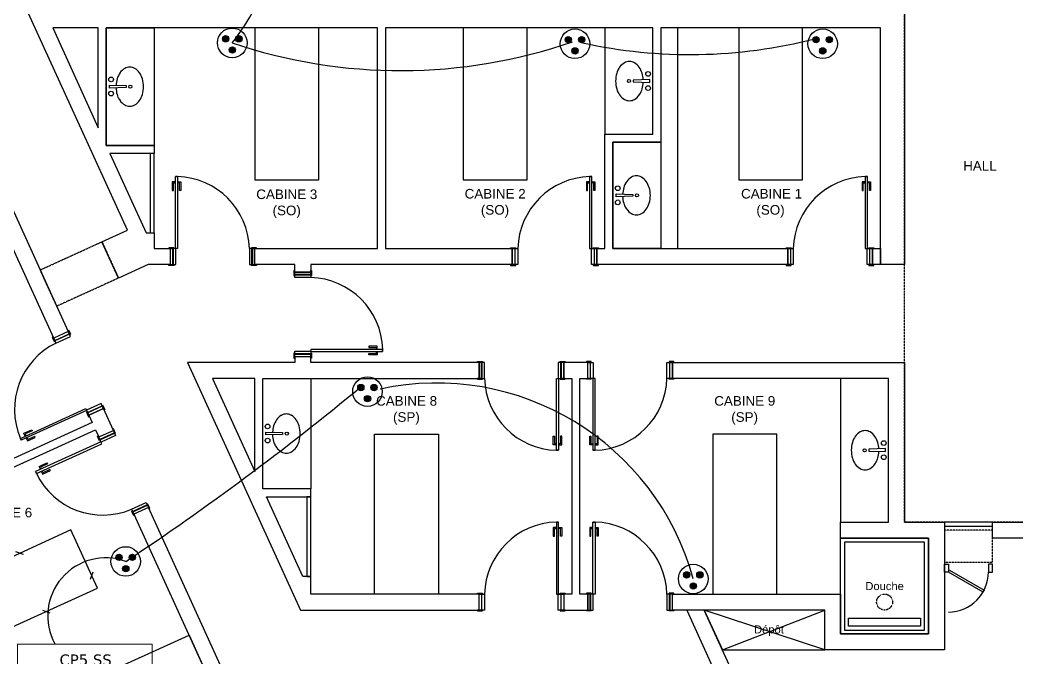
# Model space of a CAD drawing. Header units: millimetres. Extents: x 71819 to 78266, y 23672 to 38445.
# Drawn here: x 73781 to 75030, y 27032 to 27831 of the extents above; entities that cross this region are included whole.
import ezdxf
from ezdxf.enums import TextEntityAlignment as Align

# ---------------------------------------------------------------- set-up
doc = ezdxf.new("R2010")
doc.units = ezdxf.units.MM
for name, pattern in [('ACAD_ISO03W100', [30, 12, -18]), ('CACHE', [0.375, 0.25, -0.125]), ('DASHED2', [0.375, 0.25, -0.125])]:
    doc.linetypes.add(name, pattern=pattern)
doc.layers.add('Plan Archi', color=8, linetype='Continuous')
doc.layers.add('prise', color=1, linetype='Continuous')
doc.layers.add('STRUCTURE POUTRES', color=5, linetype='ACAD_ISO03W100', lineweight=20)
doc.styles.get("Standard").update_dxf_attribs({"font": 'arial.ttf'})
doc.styles.add('Verdana', font='verdana.ttf')

# ---------------------------------------------------------------- blocks, each defined once
blk = doc.blocks.new('_OBLIQUE')
at = {"color": 0, "linetype": 'ByBlock'}
blk.add_line((-0.5, -0.5), (0.5, 0.5), dxfattribs=at)
blk = doc.blocks.new('Prise de courant normale')
at = {"layer": 'prise', "linetype": 'Continuous'}
for points in [[(-122, 51, 1), (-44, 51, 1)], [(44, 51, 1), (122, 51, 1)], [(-38, -89, 1), (41, -89, 1)]]:
    blk.add_hatch(color=5, dxfattribs=at).paths.add_polyline_path(points, flags=0)
at = {"layer": 'prise', "color": 1, "linetype": 'Continuous'}
blk.add_circle((0, 0), 185, dxfattribs=at)
at = {"layer": 'prise', "color": 5, "linetype": 'Continuous'}
for centre in [(-83, 51), (83, 51), (1, -89)]:
    blk.add_circle(centre, 39.4, dxfattribs=at)
blk = doc.blocks.new('ETIQ ECL')
at = {"color": 6, "linetype": 'ByBlock'}
blk.add_lwpolyline([(-28.09, 19.8), (28.09, 19.8), (28.09, -19.8), (-28.09, -19.8)], close=True, dxfattribs=at)
at = {"layer": 'STRUCTURE POUTRES', "color": 6, "linetype": 'ByBlock'}
for points in [[(-28.09, 19.8), (28.09, 19.8), (28.09, 6.6), (-28.09, 6.6)], [(-28.09, 6.6), (28.09, 6.6), (28.09, -6.6), (-28.09, -6.6)], [(-28.09, -6.6), (28.09, -6.6), (28.09, -19.8), (-28.09, -19.8)]]:
    blk.add_lwpolyline(points, close=True, dxfattribs=at)
at = {"layer": 'STRUCTURE POUTRES', "color": 6, "linetype": 'ByBlock', "style": 'Verdana'}
for tag, p in [('CIRCUIT', (0.33, 10.99)), ('CABLE', (-0.49, -2.08)), ('SECTION', (0.37, -14.32))]:
    blk.add_attdef(tag, text='', height=4.5, dxfattribs=at).set_placement(p, align=Align.CENTER)

msp = doc.modelspace()

# ---------------------------------------------------------------- linework, layer by layer
at = {"color": 6}
for centre, radius, start, end in [((73732.9, 28041.5), 394.9, 322.6869, 337.8581), ((74620.5, 28410.6), 623.1, 257.4752, 284.4964), ((74257.9, 28426.3), 658.9, 251.3294, 289.0666), ((74302.7, 27042.8), 333.5, 15.3514, 102.2169), ((73888.6, 27084.8), 72.7, 69.8945, 208.6105)]:
    msp.add_arc(centre, radius, start, end, dxfattribs=at)
at = {"color": 6, "linetype": 'ByBlock'}
msp.add_arc((71979.2, 30065.1), 3496.1, 303.595, 309.6053, dxfattribs=at)
at = {"layer": 'Plan Archi', "linetype": 'DASHED2'}
for p, q in [((74888.8, 27202.2), (74888.8, 28054.1)), ((73806.5, 27517.9), (73883.9, 27553.2)), ((73883.9, 27553.2), (73904.6, 27507.7)), ((73827.2, 27472.5), (73806.5, 27517.9)), ((73904.6, 27507.7), (73827.2, 27472.5)), ((75078.3, 27202.2), (74888.8, 27202.2)), ((74998.8, 27192.2), (74938.8, 27192.2)), ((74938.8, 27192.2), (74938.8, 27152.2)), ((74998.8, 27152.2), (74998.8, 27192.2)), ((74938.8, 27152.2), (74998.8, 27152.2))]:
    msp.add_line(p, q, dxfattribs=at)
at = {"layer": 'Plan Archi'}
for p, q in [((74888.7, 27951.6), (74888.7, 27524.7)), ((73915.7, 27567.7), (73780.6, 27864.1)), ((73879.3, 27820.8), (73822.3, 27820.8)), ((73822.3, 27820.8), (73879.3, 27695.8)), ((73879.3, 27695.8), (73879.3, 27820.8)), ((74228.7, 27820.8), (73889.3, 27820.8)), ((73889.3, 27820.8), (73889.3, 27673.8)), ((73889.3, 27673.8), (73889.3, 27820.8)), ((73889.3, 27820.8), (73949.3, 27820.8)), ((73949.3, 27820.8), (73949.3, 27673.8)), ((74155.4, 27820.8), (74075.4, 27820.8)), ((74075.4, 27820.8), (74075.4, 27630.8)), ((74155.4, 27630.8), (74155.4, 27820.8)), ((74228.7, 27544.7), (74228.7, 27820.8)), ((74573.7, 27820.8), (74238.7, 27820.8)), ((74238.7, 27820.8), (74238.7, 27544.7)), ((74416.2, 27820.8), (74336.2, 27820.8)), ((74336.2, 27820.8), (74336.2, 27630.8)), ((74416.2, 27630.8), (74416.2, 27820.8)), ((74573.7, 27820.8), (74513.7, 27820.8)), ((74513.7, 27820.8), (74513.7, 27687.7)), ((74573.7, 27687.7), (74573.7, 27820.8)), ((74573.7, 27687.7), (74573.7, 27820.8)), ((74858.7, 27820.8), (74583.7, 27820.8)), ((74583.7, 27820.8), (74583.7, 27677.7)), ((74761.2, 27820.8), (74681.2, 27820.8)), ((74681.2, 27820.8), (74681.2, 27630.8)), ((74761.2, 27630.8), (74761.2, 27820.8)), ((74858.7, 27524.7), (74858.7, 27820.8)), ((74570, 27756.3), (74549, 27755.6)), ((74549, 27755.6), (74549, 27753.2)), ((74570, 27752.6), (74570, 27756.3)), ((73893.1, 27745.6), (73893.1, 27749.3)), ((73893.1, 27749.3), (73914, 27748.7)), ((73914, 27746.3), (73893.1, 27745.6)), ((73914, 27748.7), (73914, 27746.3)), ((74549, 27753.2), (74570, 27752.6)), ((74513.7, 27544.7), (74513.7, 27687.7)), ((74513.7, 27687.7), (74573.7, 27687.7)), ((74513.7, 27687.7), (74573.7, 27687.7)), ((73889.3, 27673.8), (73949.3, 27673.8)), ((73949.3, 27673.8), (73889.3, 27673.8)), ((73949.3, 27673.8), (73949.3, 27663.8)), ((74583.7, 27677.7), (74523.7, 27677.7)), ((74523.7, 27677.7), (74523.7, 27544.7)), ((74523.7, 27544.7), (74523.7, 27677.7)), ((74523.7, 27677.7), (74583.7, 27677.7)), ((74583.7, 27677.7), (74583.7, 27544.7)), ((73739.4, 27665.1), (73841.6, 27440.9)), ((73949.3, 27663.8), (73893.9, 27663.8)), ((73893.9, 27663.8), (73939.3, 27564.2)), ((73949.3, 27663.8), (73944.3, 27663.8)), ((73944.3, 27663.8), (73944.3, 27564.2)), ((73949.3, 27564.2), (73949.3, 27663.8)), ((73823.4, 27432.6), (73729.5, 27638.6)), ((73975.9, 27544.7), (73975.9, 27634.7)), ((73975.9, 27634.7), (73978.5, 27634.7)), ((73978.5, 27634.7), (73975.9, 27634.7)), ((73978.5, 27634.7), (73978.5, 27544.7)), ((74075.4, 27630.8), (74155.4, 27630.8)), ((74336.2, 27630.8), (74416.2, 27630.8)), ((74494.5, 27634.7), (74494.5, 27544.7)), ((74497.2, 27634.7), (74494.5, 27634.7)), ((74494.5, 27634.7), (74497.2, 27634.7)), ((74497.2, 27544.7), (74497.2, 27634.7)), ((74681.2, 27630.8), (74761.2, 27630.8)), ((74839.5, 27634.7), (74839.5, 27544.7)), ((74842.2, 27634.7), (74839.5, 27634.7)), ((74839.5, 27634.7), (74842.2, 27634.7)), ((74842.2, 27544.7), (74842.2, 27634.7)), ((73971.9, 27628), (73971.9, 27617.2)), ((73975.7, 27628), (73971.9, 27628)), ((73971.9, 27617.2), (73973.3, 27617.2)), ((73973.3, 27617.2), (73973.3, 27626.8)), ((73973.3, 27626.8), (73975.8, 27626.8)), ((73981.1, 27626.8), (73978.6, 27626.8)), ((73978.7, 27628), (73982.5, 27628)), ((73981.1, 27617.2), (73981.1, 27626.8)), ((73982.5, 27617.2), (73981.1, 27617.2)), ((73982.5, 27628), (73982.5, 27617.2)), ((74490.6, 27628), (74490.6, 27617.2)), ((74494.4, 27628), (74490.6, 27628)), ((74490.6, 27617.2), (74491.9, 27617.2)), ((74491.9, 27617.2), (74491.9, 27626.8)), ((74491.9, 27626.8), (74494.4, 27626.8)), ((74499.7, 27626.8), (74497.2, 27626.8)), ((74497.3, 27628), (74501.1, 27628)), ((74499.7, 27617.2), (74499.7, 27626.8)), ((74501.1, 27617.2), (74499.7, 27617.2)), ((74501.1, 27628), (74501.1, 27617.2)), ((74835.6, 27628), (74835.6, 27617.2)), ((74839.4, 27628), (74835.6, 27628)), ((74835.6, 27617.2), (74836.9, 27617.2)), ((74836.9, 27617.2), (74836.9, 27626.8)), ((74836.9, 27626.8), (74839.4, 27626.8)), ((74844.7, 27626.8), (74842.2, 27626.8)), ((74842.3, 27628), (74846.1, 27628)), ((74844.7, 27617.2), (74844.7, 27626.8)), ((74846.1, 27617.2), (74844.7, 27617.2)), ((74846.1, 27628), (74846.1, 27617.2)), ((74527.5, 27609.5), (74527.5, 27613.2)), ((74527.5, 27613.2), (74548.4, 27612.5)), ((74548.4, 27610.1), (74527.5, 27609.5)), ((74548.4, 27612.5), (74548.4, 27610.1)), ((73883.9, 27553.2), (73915.7, 27567.7)), ((73939.3, 27564.2), (73949.3, 27564.2)), ((73944.3, 27564.2), (73949.3, 27564.2)), ((73949.3, 27564.2), (73949.3, 27544.7)), ((73904.6, 27507.7), (73883.9, 27553.2)), ((73949.3, 27544.7), (73969.3, 27544.7)), ((73973.9, 27545.7), (73967.6, 27545.7)), ((73967.6, 27545.7), (73967.6, 27544.8)), ((73967.6, 27544.8), (73973.9, 27544.8)), ((73969.3, 27544.7), (73969.3, 27524.7)), ((73972.5, 27544.7), (73969.3, 27544.7)), ((73969.3, 27544.7), (73969.3, 27524.7)), ((73972.5, 27524.7), (73972.5, 27544.7)), ((73976.2, 27544.7), (73973, 27544.7)), ((73973, 27544.7), (73973, 27524.7)), ((73973.9, 27544.8), (73973.9, 27545.7)), ((73978.5, 27544.7), (73975.9, 27544.7)), ((73976.2, 27524.7), (73976.2, 27544.7)), ((74071.7, 27544.7), (74068.5, 27544.7)), ((74068.5, 27544.7), (74068.5, 27524.7)), ((74077.4, 27545.7), (74071.1, 27545.7)), ((74071.1, 27545.7), (74071.1, 27544.8)), ((74071.1, 27544.8), (74077.4, 27544.8)), ((74071.7, 27524.7), (74071.7, 27544.7)), ((74075.4, 27544.7), (74072.2, 27544.7)), ((74072.2, 27544.7), (74072.2, 27524.7)), ((74075.4, 27524.7), (74075.4, 27544.7)), ((74075.4, 27544.7), (74228.7, 27544.7)), ((74075.4, 27524.7), (74075.4, 27544.7)), ((74077.4, 27544.8), (74077.4, 27545.7)), ((74238.7, 27544.7), (74397.6, 27544.7)), ((74395.6, 27544.8), (74395.6, 27545.7)), ((74395.6, 27545.7), (74401.9, 27545.7)), ((74401.9, 27544.8), (74395.6, 27544.8)), ((74397.6, 27544.7), (74397.6, 27524.7)), ((74397.6, 27524.7), (74397.6, 27544.7)), ((74397.6, 27544.7), (74400.8, 27544.7)), ((74400.8, 27544.7), (74400.8, 27524.7)), ((74401.3, 27524.7), (74401.3, 27544.7)), ((74401.3, 27544.7), (74404.5, 27544.7)), ((74401.9, 27545.7), (74401.9, 27544.8)), ((74404.5, 27544.7), (74404.5, 27524.7)), ((74494.5, 27544.7), (74497.2, 27544.7)), ((74496.8, 27524.7), (74496.8, 27544.7)), ((74496.8, 27544.7), (74500, 27544.7)), ((74499.1, 27544.8), (74499.1, 27545.7)), ((74499.1, 27545.7), (74505.4, 27545.7)), ((74505.4, 27544.8), (74499.1, 27544.8)), ((74500, 27544.7), (74500, 27524.7)), ((74500.5, 27524.7), (74500.5, 27544.7)), ((74500.5, 27544.7), (74503.7, 27544.7)), ((74503.7, 27524.7), (74503.7, 27544.7)), ((74503.7, 27544.7), (74513.7, 27544.7)), ((74503.7, 27544.7), (74503.7, 27524.7)), ((74505.4, 27545.7), (74505.4, 27544.8)), ((74523.7, 27544.7), (74742.6, 27544.7)), ((74583.7, 27544.7), (74523.7, 27544.7)), ((74740.6, 27544.8), (74740.6, 27545.7)), ((74740.6, 27545.7), (74746.9, 27545.7)), ((74746.9, 27544.8), (74740.6, 27544.8)), ((74742.6, 27544.7), (74742.6, 27524.7)), ((74742.6, 27524.7), (74742.6, 27544.7)), ((74742.6, 27544.7), (74745.8, 27544.7)), ((74745.8, 27544.7), (74745.8, 27524.7)), ((74746.3, 27524.7), (74746.3, 27544.7)), ((74746.3, 27544.7), (74749.5, 27544.7)), ((74746.9, 27545.7), (74746.9, 27544.8)), ((74749.5, 27544.7), (74749.5, 27524.7)), ((74839.5, 27544.7), (74842.2, 27544.7)), ((74841.8, 27524.7), (74841.8, 27544.7)), ((74841.8, 27544.7), (74845, 27544.7)), ((74844.1, 27544.8), (74844.1, 27545.7)), ((74844.1, 27545.7), (74850.4, 27545.7)), ((74850.4, 27544.8), (74844.1, 27544.8)), ((74845, 27544.7), (74845, 27524.7)), ((74845.5, 27524.7), (74845.5, 27544.7)), ((74845.5, 27544.7), (74848.7, 27544.7)), ((74848.7, 27524.7), (74848.7, 27544.7)), ((74848.7, 27544.7), (74858.7, 27544.7)), ((74848.7, 27544.7), (74848.7, 27524.7)), ((74850.4, 27545.7), (74850.4, 27544.8)), ((74858.7, 27544.7), (74858.7, 27524.7)), ((73941.8, 27524.7), (73904.6, 27507.7)), ((73969.3, 27524.7), (73941.8, 27524.7)), ((73967.6, 27523.6), (73967.6, 27524.5)), ((73967.6, 27524.5), (73973.9, 27524.5)), ((73973.9, 27523.6), (73967.6, 27523.6)), ((73969.3, 27524.7), (73976.2, 27524.7)), ((73969.5, 27524.7), (73973.7, 27524.7)), ((73973, 27524.7), (73976.2, 27524.7)), ((73973.9, 27524.5), (73973.9, 27523.6)), ((74068.5, 27524.7), (74071.7, 27524.7)), ((74071.1, 27523.6), (74071.1, 27524.5)), ((74071.1, 27524.5), (74077.4, 27524.5)), ((74077.4, 27523.6), (74071.1, 27523.6)), ((74072.2, 27524.7), (74075.4, 27524.7)), ((74125.3, 27524.7), (74075.4, 27524.7)), ((74077.4, 27524.5), (74077.4, 27523.6)), ((74125.2, 27517.3), (74124.2, 27517.3)), ((74124.2, 27517.3), (74124.2, 27511)), ((74125.2, 27511), (74125.2, 27517.3)), ((74125.3, 27515.3), (74125.3, 27524.7)), ((74397.6, 27524.7), (74145.3, 27524.7)), ((74145.3, 27524.7), (74145.3, 27515.3)), ((74145.5, 27517.3), (74146.4, 27517.3)), ((74145.5, 27511), (74145.5, 27517.3)), ((74146.4, 27517.3), (74146.4, 27511)), ((74395.6, 27524.5), (74395.6, 27523.6)), ((74401.9, 27524.5), (74395.6, 27524.5)), ((74395.6, 27523.6), (74401.9, 27523.6)), ((74400.8, 27524.7), (74397.6, 27524.7)), ((74404.5, 27524.7), (74401.3, 27524.7)), ((74401.9, 27523.6), (74401.9, 27524.5)), ((74500, 27524.7), (74496.8, 27524.7)), ((74503.7, 27524.7), (74496.8, 27524.7)), ((74499.1, 27524.5), (74499.1, 27523.6)), ((74505.4, 27524.5), (74499.1, 27524.5)), ((74499.1, 27523.6), (74505.4, 27523.6)), ((74503.6, 27524.7), (74499.3, 27524.7)), ((74742.6, 27524.7), (74503.7, 27524.7)), ((74505.4, 27523.6), (74505.4, 27524.5)), ((74740.6, 27524.5), (74740.6, 27523.6)), ((74746.9, 27524.5), (74740.6, 27524.5)), ((74740.6, 27523.6), (74746.9, 27523.6)), ((74745.8, 27524.7), (74742.6, 27524.7)), ((74749.5, 27524.7), (74746.3, 27524.7)), ((74746.9, 27523.6), (74746.9, 27524.5)), ((74845, 27524.7), (74841.8, 27524.7)), ((74848.7, 27524.7), (74841.8, 27524.7)), ((74844.1, 27524.5), (74844.1, 27523.6)), ((74850.4, 27524.5), (74844.1, 27524.5)), ((74844.1, 27523.6), (74850.4, 27523.6)), ((74848.6, 27524.7), (74844.3, 27524.7)), ((74858.7, 27524.7), (74848.7, 27524.7)), ((74850.4, 27523.6), (74850.4, 27524.5)), ((74888.7, 27524.7), (74858.7, 27524.7)), ((74124.2, 27511), (74125.2, 27511)), ((74125.3, 27515.3), (74145.3, 27515.3)), ((74125.3, 27512.1), (74125.3, 27515.3)), ((74145.3, 27515.3), (74125.3, 27515.3)), ((74145.3, 27512.1), (74125.3, 27512.1)), ((74125.3, 27511.6), (74145.3, 27511.6)), ((74125.3, 27508.4), (74125.3, 27511.6)), ((74145.3, 27508.4), (74125.3, 27508.4)), ((74145.3, 27515.3), (74145.3, 27512.1)), ((74145.3, 27511.6), (74145.3, 27508.4)), ((74146.4, 27511), (74145.5, 27511)), ((73841, 27442.7), (73841.8, 27443.1)), ((73843.6, 27437), (73841, 27442.7)), ((73841.8, 27443.1), (73844.4, 27437.4)), ((73822.5, 27434.3), (73821.6, 27433.9)), ((73821.6, 27433.9), (73824.2, 27428.2)), ((73825.1, 27428.6), (73822.5, 27434.3)), ((73841.6, 27440.9), (73823.4, 27432.6)), ((73841.6, 27440.9), (73823.4, 27432.6)), ((73823.4, 27432.6), (73824.8, 27429.7)), ((73824.8, 27429.7), (73843, 27438)), ((73843.2, 27437.5), (73825, 27429.2)), ((73826.3, 27426.3), (73844.5, 27434.6)), ((73843, 27438), (73841.6, 27440.9)), ((73844.5, 27434.6), (73843.2, 27437.5)), ((73844.4, 27437.4), (73843.6, 27437)), ((73824.2, 27428.2), (73825.1, 27428.6)), ((73825, 27429.2), (73826.3, 27426.3)), ((74235.3, 27418.4), (74145.3, 27418.4)), ((74145.3, 27418.4), (74145.3, 27415.7)), ((74228.6, 27422.3), (74217.9, 27422.3)), ((74217.9, 27422.3), (74217.9, 27421)), ((74217.9, 27421), (74227.5, 27421)), ((74227.5, 27421), (74227.5, 27418.5)), ((74228.6, 27418.6), (74228.6, 27422.3)), ((74235.3, 27415.7), (74235.3, 27418.4)), ((74235.3, 27418.4), (74235.3, 27415.7)), ((74125.2, 27413.8), (74124.2, 27413.8)), ((74124.2, 27413.8), (74124.2, 27407.5)), ((74124.2, 27407.5), (74125.2, 27407.5)), ((74125.2, 27407.5), (74125.2, 27413.8)), ((74125.3, 27416.1), (74145.3, 27416.1)), ((74125.3, 27412.9), (74125.3, 27416.1)), ((74125.3, 27409.2), (74125.3, 27416.1)), ((74125.3, 27409.3), (74125.3, 27413.6)), ((74145.3, 27412.9), (74125.3, 27412.9)), ((74125.3, 27412.4), (74145.3, 27412.4)), ((74145.3, 27409.2), (74125.3, 27409.2)), ((74145.3, 27409.2), (74125.3, 27409.2)), ((74125.3, 27409.2), (74125.3, 27402.2)), ((74145.3, 27416.1), (74145.3, 27412.9)), ((74145.3, 27415.7), (74235.3, 27415.7)), ((74145.3, 27412.4), (74145.3, 27409.2)), ((74145.3, 27402.2), (74145.3, 27409.2)), ((74145.5, 27413.8), (74146.4, 27413.8)), ((74145.5, 27407.5), (74145.5, 27413.8)), ((74146.4, 27407.5), (74145.5, 27407.5)), ((74146.4, 27413.8), (74146.4, 27407.5)), ((74217.9, 27413.2), (74227.5, 27413.2)), ((74217.9, 27411.8), (74217.9, 27413.2)), ((74228.6, 27411.8), (74217.9, 27411.8)), ((74227.5, 27413.2), (74227.5, 27415.7)), ((74228.6, 27415.6), (74228.6, 27411.8)), ((74125.3, 27402.2), (73991.1, 27402.2)), ((73991.1, 27402.2), (74132.5, 27092.2)), ((74356, 27402.2), (74145.3, 27402.2)), ((74354, 27402.4), (74354, 27403.3)), ((74354, 27403.3), (74360.3, 27403.3)), ((74360.3, 27402.4), (74354, 27402.4)), ((74356, 27382.2), (74356, 27402.2)), ((74356, 27402.2), (74356, 27382.2)), ((74359.2, 27402.2), (74356, 27402.2)), ((74359.2, 27382.2), (74359.2, 27402.2)), ((74359.6, 27402.2), (74359.6, 27382.2)), ((74362.9, 27402.2), (74359.6, 27402.2)), ((74360.3, 27403.3), (74360.3, 27402.4)), ((74362.9, 27382.2), (74362.9, 27402.2)), ((74455.2, 27402.2), (74455.2, 27382.2)), ((74458.4, 27402.2), (74455.2, 27402.2)), ((74462.1, 27402.2), (74455.2, 27402.2)), ((74457.5, 27402.4), (74457.5, 27403.3)), ((74457.5, 27403.3), (74463.7, 27403.3)), ((74463.7, 27402.4), (74457.5, 27402.4)), ((74461.9, 27402.2), (74457.6, 27402.2)), ((74458.4, 27382.2), (74458.4, 27402.2)), ((74458.8, 27402.2), (74458.8, 27382.2)), ((74492.1, 27402.2), (74462.1, 27402.2)), ((74462.1, 27402.2), (74462.1, 27382.2)), ((74462.1, 27382.2), (74462.1, 27402.2)), ((74463.7, 27403.3), (74463.7, 27402.4)), ((74496.6, 27403.3), (74490.4, 27403.3)), ((74490.4, 27403.3), (74490.4, 27402.4)), ((74490.4, 27402.4), (74496.6, 27402.4)), ((74492.1, 27382.2), (74492.1, 27402.2)), ((74492.1, 27382.2), (74492.1, 27402.2)), ((74492.1, 27402.2), (74498.9, 27402.2)), ((74492.2, 27402.2), (74496.5, 27402.2)), ((74495.3, 27402.2), (74495.3, 27382.2)), ((74495.7, 27382.2), (74495.7, 27402.2)), ((74495.7, 27402.2), (74498.9, 27402.2)), ((74496.6, 27402.4), (74496.6, 27403.3)), ((74498.9, 27402.2), (74498.9, 27382.2)), ((74591.3, 27382.2), (74591.3, 27402.2)), ((74591.3, 27402.2), (74594.5, 27402.2)), ((74600.1, 27403.3), (74593.9, 27403.3)), ((74593.9, 27403.3), (74593.9, 27402.4)), ((74593.9, 27402.4), (74600.1, 27402.4)), ((74594.5, 27402.2), (74594.5, 27382.2)), ((74594.9, 27382.2), (74594.9, 27402.2)), ((74594.9, 27402.2), (74598.1, 27402.2)), ((74598.1, 27382.2), (74598.1, 27402.2)), ((74598.1, 27402.2), (74888.8, 27402.2)), ((74598.1, 27402.2), (74598.1, 27382.2)), ((74600.1, 27402.4), (74600.1, 27403.3)), ((74888.8, 27402.2), (74888.8, 27202.2)), ((74075.3, 27382.2), (74022.2, 27382.2)), ((74022.2, 27382.2), (74075.3, 27265.8)), ((74075.3, 27265.8), (74075.3, 27382.2)), ((74085.3, 27243.8), (74085.3, 27382.2)), ((74085.3, 27382.2), (74356, 27382.2)), ((74085.3, 27243.8), (74085.3, 27382.2)), ((74085.3, 27382.2), (74145.3, 27382.2)), ((74145.3, 27382.2), (74145.3, 27243.8)), ((74354, 27382.1), (74354, 27381.2)), ((74360.3, 27382.1), (74354, 27382.1)), ((74354, 27381.2), (74360.3, 27381.2)), ((74356, 27382.2), (74359.2, 27382.2)), ((74359.6, 27382.2), (74362.9, 27382.2)), ((74360.3, 27381.2), (74360.3, 27382.1)), ((74452.9, 27292.2), (74452.9, 27382.2)), ((74452.9, 27382.2), (74455.5, 27382.2)), ((74455.2, 27382.2), (74458.4, 27382.2)), ((74455.5, 27382.2), (74455.5, 27292.2)), ((74457.5, 27382.1), (74457.5, 27381.2)), ((74463.7, 27382.1), (74457.5, 27382.1)), ((74457.5, 27381.2), (74463.7, 27381.2)), ((74458.8, 27382.2), (74462.1, 27382.2)), ((74462.1, 27382.2), (74472.1, 27382.2)), ((74463.7, 27381.2), (74463.7, 27382.1)), ((74472.1, 27382.2), (74472.1, 27112.2)), ((74482.1, 27112.2), (74482.1, 27382.2)), ((74482.1, 27382.2), (74492.1, 27382.2)), ((74490.4, 27381.2), (74490.4, 27382.1)), ((74490.4, 27382.1), (74496.6, 27382.1)), ((74496.6, 27381.2), (74490.4, 27381.2)), ((74495.3, 27382.2), (74492.1, 27382.2)), ((74498.9, 27382.2), (74495.7, 27382.2)), ((74496.6, 27382.1), (74496.6, 27381.2)), ((74498.6, 27382.2), (74498.6, 27292.2)), ((74501.3, 27382.2), (74498.6, 27382.2)), ((74501.3, 27292.2), (74501.3, 27382.2)), ((74594.5, 27382.2), (74591.3, 27382.2)), ((74593.9, 27381.2), (74593.9, 27382.1)), ((74593.9, 27382.1), (74600.1, 27382.1)), ((74600.1, 27381.2), (74593.9, 27381.2)), ((74598.1, 27382.2), (74594.9, 27382.2)), ((74868.8, 27382.2), (74598.1, 27382.2)), ((74600.1, 27382.1), (74600.1, 27381.2)), ((74868.8, 27382.2), (74808.8, 27382.2)), ((74808.8, 27382.2), (74808.8, 27202.2)), ((74868.8, 27202.2), (74868.8, 27382.2)), ((74868.8, 27202.2), (74868.8, 27382.2)), ((73781.7, 27307.1), (73863.6, 27344.4)), ((73863.6, 27344.4), (73864.7, 27342)), ((73882.8, 27350.6), (73864.6, 27342.3)), ((73864.6, 27342.3), (73865.9, 27339.4)), ((73865.9, 27339.4), (73884.1, 27347.7)), ((73884.3, 27347.3), (73866.1, 27339)), ((73867.4, 27336.1), (73885.6, 27344.3)), ((73885.6, 27344.3), (73867.4, 27336.1)), ((73884.1, 27347.7), (73882.8, 27350.6)), ((73885.6, 27344.3), (73882.8, 27350.6)), ((73885.6, 27344.5), (73883.8, 27348.4)), ((73883.9, 27348.6), (73884.7, 27349)), ((73886.5, 27342.9), (73883.9, 27348.6)), ((73884.7, 27349), (73887.3, 27343.3)), ((73898.1, 27317.1), (73885.6, 27344.3)), ((73887.3, 27343.3), (73886.5, 27342.9)), ((73864.7, 27342), (73782.8, 27304.7)), ((73865.4, 27340.2), (73864.6, 27339.8)), ((73864.6, 27339.8), (73867.2, 27334.1)), ((73868, 27334.5), (73865.4, 27340.2)), ((73866.1, 27339), (73867.4, 27336.1)), ((73867.2, 27334.1), (73868, 27334.5)), ((73867.4, 27336.1), (73871.6, 27327)), ((73871.6, 27327), (73625.9, 27215)), ((73630.1, 27205.9), (73875.7, 27317.9)), ((73786.2, 27313.5), (73796, 27317.9)), ((73796, 27317.9), (73796.5, 27316.7)), ((73875.7, 27317.9), (73875.7, 27317.9)), ((73875.7, 27317.9), (73879.9, 27308.8)), ((73898.4, 27319), (73897.5, 27318.6)), ((73897.5, 27318.6), (73900.1, 27312.9)), ((73901, 27313.3), (73898.4, 27319)), ((73782.8, 27304.7), (73781.7, 27307.1)), ((73781.7, 27307.1), (73782.8, 27304.7)), ((73787.8, 27310), (73786.2, 27313.5)), ((73796.5, 27316.7), (73787.8, 27312.7)), ((73787.8, 27312.7), (73788.8, 27310.4)), ((73789, 27307.3), (73790.6, 27303.9)), ((73791, 27305.6), (73790, 27307.9)), ((73790.6, 27303.9), (73800.3, 27308.3)), ((73799.8, 27309.6), (73791, 27305.6)), ((73800.3, 27308.3), (73799.8, 27309.6)), ((73878.2, 27309.8), (73879.1, 27310.2)), ((73880.8, 27304.1), (73878.2, 27309.8)), ((73879.1, 27310.2), (73881.7, 27304.5)), ((73879.9, 27308.8), (73898.1, 27317.1)), ((73879.9, 27308.8), (73898.1, 27317.1)), ((73881.2, 27305.8), (73879.9, 27308.8)), ((73899.4, 27314.1), (73881.2, 27305.8)), ((73881.4, 27305.4), (73899.6, 27313.7)), ((73882.7, 27302.5), (73881.4, 27305.4)), ((73900.9, 27310.8), (73882.7, 27302.5)), ((73898.1, 27317.1), (73900.9, 27310.8)), ((73898.2, 27316.9), (73899.9, 27313)), ((73899.6, 27313.7), (73900.9, 27310.8)), ((73900.1, 27312.9), (73901, 27313.3)), ((74089.1, 27311.3), (74089.1, 27315)), ((74089.1, 27315), (74110, 27314.4)), ((74110, 27312), (74089.1, 27311.3)), ((74110, 27314.4), (74110, 27312)), ((74225.3, 27312.2), (74305.3, 27312.2)), ((74225.3, 27112.2), (74225.3, 27312.2)), ((74305.3, 27312.2), (74305.3, 27112.2)), ((74448.9, 27298.9), (74448.9, 27309.7)), ((74448.9, 27309.7), (74450.3, 27309.7)), ((74450.3, 27309.7), (74450.3, 27300.1)), ((74458.1, 27309.7), (74458.1, 27300.1)), ((74459.5, 27309.7), (74458.1, 27309.7)), ((74459.5, 27298.9), (74459.5, 27309.7)), ((74494.7, 27298.9), (74494.7, 27309.7)), ((74494.7, 27309.7), (74496, 27309.7)), ((74496, 27309.7), (74496, 27300.1)), ((74503.8, 27309.7), (74503.8, 27300.1)), ((74505.2, 27309.7), (74503.8, 27309.7)), ((74505.2, 27298.9), (74505.2, 27309.7)), ((74728.8, 27312.2), (74648.8, 27312.2)), ((74648.8, 27312.2), (74648.8, 27112.2)), ((74728.8, 27112.2), (74728.8, 27312.2)), ((73882.6, 27302.8), (73800.7, 27265.5)), ((73801.8, 27263), (73883.7, 27300.4)), ((73881.7, 27304.5), (73880.8, 27304.1)), ((73883.7, 27300.4), (73882.6, 27302.8)), ((74452.7, 27298.9), (74448.9, 27298.9)), ((74450.3, 27300.1), (74452.8, 27300.1)), ((74458.1, 27300.1), (74455.6, 27300.1)), ((74455.7, 27298.9), (74459.5, 27298.9)), ((74498.5, 27298.9), (74494.7, 27298.9)), ((74496, 27300.1), (74498.5, 27300.1)), ((74503.8, 27300.1), (74501.3, 27300.1)), ((74501.4, 27298.9), (74505.2, 27298.9)), ((74865, 27294.2), (74844.1, 27293.5)), ((74844.1, 27293.5), (74844.1, 27291.2)), ((74865, 27290.5), (74865, 27294.2)), ((74455.5, 27292.2), (74452.9, 27292.2)), ((74452.9, 27292.2), (74455.5, 27292.2)), ((74498.6, 27292.2), (74501.3, 27292.2)), ((74501.3, 27292.2), (74498.6, 27292.2)), ((74844.1, 27291.2), (74865, 27290.5)), ((73805.2, 27271.8), (73814.9, 27276.3)), ((73806.7, 27268.4), (73805.2, 27271.8)), ((73815.5, 27275), (73806.8, 27271.1)), ((73806.8, 27271.1), (73807.8, 27268.8)), ((73818.7, 27267.9), (73810, 27264)), ((73814.9, 27276.3), (73815.5, 27275)), ((73819.3, 27266.7), (73818.7, 27267.9)), ((73800.7, 27265.5), (73801.8, 27263)), ((73801.8, 27263), (73800.7, 27265.5)), ((73808, 27265.7), (73809.6, 27262.2)), ((73810, 27264), (73809, 27266.2)), ((73809.6, 27262.2), (73819.3, 27266.7)), ((74145.3, 27243.8), (74085.3, 27243.8)), ((74145.3, 27243.8), (74085.3, 27243.8)), ((74145.3, 27233.8), (74145.3, 27243.8)), ((74135.3, 27134.2), (74089.9, 27233.8)), ((74089.9, 27233.8), (74145.3, 27233.8)), ((74145.3, 27233.8), (74140.3, 27233.8)), ((74140.3, 27233.8), (74140.3, 27134.2)), ((74145.3, 27134.2), (74145.3, 27233.8)), ((73921, 27218.5), (73939.2, 27226.8)), ((73922.4, 27215.6), (73921, 27218.5)), ((73940.6, 27223.9), (73922.4, 27215.6)), ((73922.6, 27215.2), (73940.8, 27223.4)), ((73942.1, 27220.5), (73923.9, 27212.2)), ((73942.1, 27220.5), (73923.9, 27212.2)), ((73939.2, 27226.8), (73940.6, 27223.9)), ((73941.3, 27224.9), (73940.5, 27224.5)), ((73940.5, 27224.5), (73943.1, 27218.8)), ((73940.8, 27223.4), (73942.1, 27220.5)), ((73943.9, 27219.2), (73941.3, 27224.9)), ((74044.3, 26996.3), (73942.1, 27220.5)), ((73943.1, 27218.8), (73943.9, 27219.2)), ((73921.1, 27215.7), (73922, 27216.1)), ((73923.7, 27210), (73921.1, 27215.7)), ((73922, 27216.1), (73924.6, 27210.4)), ((73923.9, 27212.2), (73922.6, 27215.2)), ((73924.6, 27210.4), (73923.7, 27210)), ((73923.9, 27212.2), (74017.8, 27006.2)), ((73844.9, 27192.5), (73672.1, 27113.7)), ((73878.1, 27119.7), (73844.9, 27192.5)), ((74448.9, 27195.5), (74448.9, 27184.8)), ((74452.7, 27195.5), (74448.9, 27195.5)), ((74450.3, 27184.8), (74450.3, 27194.4)), ((74450.3, 27194.4), (74452.8, 27194.4)), ((74452.9, 27202.2), (74452.9, 27112.2)), ((74455.5, 27202.2), (74452.9, 27202.2)), ((74452.9, 27202.2), (74455.5, 27202.2)), ((74455.5, 27112.2), (74455.5, 27202.2)), ((74458.1, 27194.4), (74455.6, 27194.4)), ((74455.7, 27195.5), (74459.5, 27195.5)), ((74458.1, 27184.8), (74458.1, 27194.4)), ((74459.5, 27195.5), (74459.5, 27184.8)), ((74494.7, 27195.5), (74494.7, 27184.8)), ((74498.5, 27195.5), (74494.7, 27195.5)), ((74496, 27184.8), (74496, 27194.4)), ((74496, 27194.4), (74498.5, 27194.4)), ((74498.6, 27112.2), (74498.6, 27202.2)), ((74498.6, 27202.2), (74501.3, 27202.2)), ((74501.3, 27202.2), (74498.6, 27202.2)), ((74501.3, 27202.2), (74501.3, 27112.2)), ((74503.8, 27194.4), (74501.3, 27194.4)), ((74501.4, 27195.5), (74505.2, 27195.5)), ((74503.8, 27184.8), (74503.8, 27194.4)), ((74505.2, 27195.5), (74505.2, 27184.8)), ((74808.8, 27182.2), (74808.8, 27202.2)), ((74808.8, 27202.2), (74868.8, 27202.2)), ((74808.8, 27202.2), (74868.8, 27202.2)), ((74888.8, 27202.2), (74938.8, 27202.2)), ((74938.8, 27202.2), (74938.8, 27042.2)), ((74938.8, 27202.2), (74938.8, 27197.2)), ((74998.8, 27202.2), (74938.8, 27202.2)), ((74938.8, 27197.2), (74998.8, 27197.2)), ((74998.8, 27182.2), (74998.8, 27202.2)), ((74998.8, 27202.2), (75108.3, 27202.2)), ((74998.8, 27197.2), (74998.8, 27202.2)), ((74448.9, 27184.8), (74450.3, 27184.8)), ((74459.5, 27184.8), (74458.1, 27184.8)), ((74494.7, 27184.8), (74496, 27184.8)), ((74505.2, 27184.8), (74503.8, 27184.8)), ((74918.8, 27182.2), (74808.8, 27182.2)), ((74808.8, 27182.2), (74918.8, 27182.2)), ((74808.8, 27062.2), (74808.8, 27182.2)), ((74918.8, 27062.2), (74918.8, 27182.2)), ((74918.8, 27182.2), (74918.8, 27062.2)), ((75078.3, 27182.2), (74998.8, 27182.2)), ((74913.8, 27177.2), (74813.8, 27177.2)), ((74813.8, 27177.2), (74813.8, 27067.2)), ((74913.8, 27067.2), (74913.8, 27177.2)), ((74938.8, 27139.7), (74938.8, 27149.7)), ((74938.8, 27149.7), (74943.8, 27149.7)), ((74943.8, 27149.7), (74943.8, 27139.7)), ((74998.8, 27149.7), (74993.8, 27149.7)), ((74993.8, 27149.7), (74993.8, 27139.7)), ((74998.8, 27139.7), (74998.8, 27149.7)), ((74145.3, 27134.2), (74135.3, 27134.2)), ((74140.3, 27134.2), (74145.3, 27134.2)), ((74145.3, 27112.2), (74145.3, 27134.2)), ((74943.8, 27139.7), (74938.8, 27139.7)), ((74943.8, 27139.7), (74945, 27141.9)), ((74987.1, 27114.7), (74943.8, 27139.7)), ((74945, 27141.9), (74988.3, 27116.9)), ((74993.8, 27139.7), (74998.8, 27139.7)), ((73705.2, 27040.9), (73878.1, 27119.7)), ((74356, 27112.2), (74145.3, 27112.2)), ((74305.3, 27112.2), (74225.3, 27112.2)), ((74354, 27112.4), (74354, 27113.3)), ((74354, 27113.3), (74360.3, 27113.3)), ((74360.3, 27112.4), (74354, 27112.4)), ((74356, 27092.2), (74356, 27112.2)), ((74356, 27092.2), (74356, 27112.2)), ((74356, 27112.2), (74359.2, 27112.2)), ((74359.2, 27112.2), (74359.2, 27092.2)), ((74359.6, 27092.2), (74359.6, 27112.2)), ((74359.6, 27112.2), (74362.9, 27112.2)), ((74360.3, 27113.3), (74360.3, 27112.4)), ((74362.9, 27112.2), (74362.9, 27092.2)), ((74452.9, 27112.2), (74455.5, 27112.2)), ((74455.2, 27092.2), (74455.2, 27112.2)), ((74455.2, 27112.2), (74458.4, 27112.2)), ((74457.5, 27112.4), (74457.5, 27113.3)), ((74457.5, 27113.3), (74463.7, 27113.3)), ((74463.7, 27112.4), (74457.5, 27112.4)), ((74458.4, 27112.2), (74458.4, 27092.2)), ((74458.8, 27092.2), (74458.8, 27112.2)), ((74458.8, 27112.2), (74462.1, 27112.2)), ((74472.1, 27112.2), (74462.1, 27112.2)), ((74462.1, 27112.2), (74462.1, 27092.2)), ((74462.1, 27112.2), (74462.1, 27092.2)), ((74463.7, 27113.3), (74463.7, 27112.4)), ((74492.1, 27112.2), (74482.1, 27112.2)), ((74496.6, 27113.3), (74490.4, 27113.3)), ((74490.4, 27113.3), (74490.4, 27112.4)), ((74490.4, 27112.4), (74496.6, 27112.4)), ((74492.1, 27092.2), (74492.1, 27112.2)), ((74495.3, 27112.2), (74492.1, 27112.2)), ((74492.1, 27112.2), (74492.1, 27092.2)), ((74495.3, 27092.2), (74495.3, 27112.2)), ((74498.9, 27112.2), (74495.7, 27112.2)), ((74495.7, 27112.2), (74495.7, 27092.2)), ((74496.6, 27112.4), (74496.6, 27113.3)), ((74501.3, 27112.2), (74498.6, 27112.2)), ((74498.9, 27092.2), (74498.9, 27112.2)), ((74594.5, 27112.2), (74591.3, 27112.2)), ((74591.3, 27112.2), (74591.3, 27092.2)), ((74600.1, 27113.3), (74593.9, 27113.3)), ((74593.9, 27113.3), (74593.9, 27112.4)), ((74593.9, 27112.4), (74600.1, 27112.4)), ((74594.5, 27092.2), (74594.5, 27112.2)), ((74598.1, 27112.2), (74594.9, 27112.2)), ((74594.9, 27112.2), (74594.9, 27092.2)), ((74598.1, 27092.2), (74598.1, 27112.2)), ((74598.1, 27112.2), (74808.8, 27112.2)), ((74598.1, 27092.2), (74598.1, 27112.2)), ((74600.1, 27112.4), (74600.1, 27113.3)), ((74648.8, 27112.2), (74728.8, 27112.2)), ((74808.8, 27112.2), (74808.8, 27062.2)), ((74988.3, 27116.9), (74987.1, 27114.7)), ((74132.5, 27092.2), (74356, 27092.2)), ((74354, 27092.1), (74354, 27091.2)), ((74360.3, 27092.1), (74354, 27092.1)), ((74354, 27091.2), (74360.3, 27091.2)), ((74359.2, 27092.2), (74356, 27092.2)), ((74362.9, 27092.2), (74359.6, 27092.2)), ((74360.3, 27091.2), (74360.3, 27092.1)), ((74458.4, 27092.2), (74455.2, 27092.2)), ((74462.1, 27092.2), (74455.2, 27092.2)), ((74457.5, 27092.1), (74457.5, 27091.2)), ((74463.7, 27092.1), (74457.5, 27092.1)), ((74457.5, 27091.2), (74463.7, 27091.2)), ((74461.9, 27092.2), (74457.6, 27092.2)), ((74462.1, 27092.2), (74492.1, 27092.2)), ((74463.7, 27091.2), (74463.7, 27092.1)), ((74490.4, 27091.2), (74490.4, 27092.1)), ((74490.4, 27092.1), (74496.6, 27092.1)), ((74496.6, 27091.2), (74490.4, 27091.2)), ((74492.1, 27092.2), (74498.9, 27092.2)), ((74492.2, 27092.2), (74496.5, 27092.2)), ((74495.7, 27092.2), (74498.9, 27092.2)), ((74496.6, 27092.1), (74496.6, 27091.2)), ((74591.3, 27092.2), (74594.5, 27092.2)), ((74593.9, 27091.2), (74593.9, 27092.1)), ((74593.9, 27092.1), (74600.1, 27092.1)), ((74600.1, 27091.2), (74593.9, 27091.2)), ((74594.9, 27092.2), (74598.1, 27092.2)), ((74788.8, 27092.2), (74598.1, 27092.2)), ((74600.1, 27092.1), (74600.1, 27091.2)), ((74616.1, 27092.2), (74665.9, 26982.9)), ((74638, 27092.2), (74616.1, 27092.2)), ((74684.1, 26991.2), (74638, 27092.2)), ((74788.8, 27042.2), (74638, 27092.2)), ((74788.8, 27092.2), (74638, 27092.2)), ((74638, 27092.2), (74660.8, 27042.2)), ((74660.8, 27042.2), (74788.8, 27092.2)), ((74788.8, 27042.2), (74788.8, 27092.2)), ((74788.8, 27042.2), (74788.8, 27092.2)), ((74818.8, 27072.2), (74818.8, 27082.2)), ((74818.8, 27082.2), (74908.8, 27082.2)), ((74908.8, 27082.2), (74908.8, 27072.2)), ((74908.8, 27072.2), (74818.8, 27072.2)), ((73874.6, 27006.9), (73992.9, 27060.8)), ((73992.9, 27060.8), (74017.8, 27006.2)), ((74808.8, 27062.2), (74918.8, 27062.2)), ((74918.8, 27062.2), (74808.8, 27062.2)), ((74813.8, 27067.2), (74913.8, 27067.2)), ((74660.8, 27042.2), (74788.8, 27042.2)), ((74938.8, 27042.2), (74788.8, 27042.2))]:
    msp.add_line(p, q, dxfattribs=at)
at = {"layer": 'Plan Archi', "color": 6}
msp.add_line((74605.1, 27544.7), (74605.1, 27820.8), dxfattribs=at)
at = {"layer": 'Plan Archi'}
for centre, radius in [((73895.3, 27756.3), 2.96), ((74543.7, 27754.3), 1.97), ((74567.7, 27763.2), 2.96), ((73919.3, 27747.3), 1.97), ((74567.7, 27745.5), 2.96), ((73895.3, 27738.6), 2.96), ((74529.7, 27620.1), 2.96), ((74529.7, 27602.5), 2.96), ((74553.7, 27611.2), 1.97), ((74091.3, 27322), 2.96), ((74091.3, 27304.3), 2.96), ((74115.3, 27313), 1.97), ((74838.8, 27292.2), 1.97), ((74862.8, 27301.2), 2.96), ((74862.8, 27283.5), 2.96)]:
    msp.add_circle(centre, radius, dxfattribs=at)
at = {"layer": 'Plan Archi', "linetype": 'CACHE', "ltscale": 0.5}
msp.add_circle((74863.8, 27102.2), 10, dxfattribs=at)
at = {"layer": 'Plan Archi'}
for centre, radius, start, end in [((73922.1, 27753.6), 19.2, 120.4183, 144.7972), ((73918.7, 27759.5), 12.4, 90, 120.4183), ((73918.7, 27759.5), 12.4, 59.5817, 90), ((73915.3, 27753.6), 19.2, 35.2028, 59.5817), ((74553.1, 27756.8), 25.8, 144.7972, 163.7103), ((74547.7, 27760.6), 19.2, 120.4183, 144.7972), ((74544.3, 27766.4), 12.4, 90, 120.4183), ((74544.3, 27766.4), 12.4, 59.5817, 90), ((74540.9, 27760.6), 19.2, 35.2028, 59.5817), ((74535.5, 27756.8), 25.8, 16.2897, 35.2028), ((73936.1, 27747.3), 34.7, 163.7103, 177.1674), ((73927.6, 27749.8), 25.8, 144.7972, 163.7103), ((73909.9, 27749.8), 25.8, 16.2897, 35.2028), ((73901.3, 27747.3), 34.7, 0, 16.2897), ((74561.7, 27754.3), 34.7, 163.7103, 180), ((74526.9, 27754.3), 34.7, 2.8326, 16.2897), ((73936.1, 27747.3), 34.7, 182.3974, 196.2897), ((73901.3, 27747.3), 34.7, 343.7103, 360), ((74561.7, 27754.3), 34.7, 180, 196.2897), ((74553.1, 27751.8), 25.8, 196.2897, 215.2028), ((74548.6, 27746.6), 11.8, 333.0716, 349.7579), ((74526.9, 27754.3), 34.7, 343.7103, 357.6026), ((73914.4, 27739.7), 11.8, 190.2421, 206.9284), ((73939.3, 27752.1), 39.6, 206.6177, 213.9756), ((73922.1, 27741), 19.2, 215.2028, 239.5817), ((73915.3, 27741), 19.2, 300.4183, 324.7972), ((73909.9, 27744.8), 25.8, 324.7972, 343.7103), ((74547.7, 27748), 19.2, 215.2028, 239.5817), ((74544.3, 27742.1), 12.4, 239.5817, 270), ((74544.3, 27742.1), 12.4, 270, 300.4183), ((74540.9, 27748), 19.2, 300.4183, 324.7972), ((74523.8, 27759), 39.6, 326.0244, 333.3823), ((73918.7, 27735.2), 12.4, 239.5817, 270), ((73918.7, 27735.2), 12.4, 270, 300.4183), ((73976, 27542.2), 92.5, 1.5142, 88.4784), ((74497, 27542.2), 92.5, 91.5216, 178.4858), ((74556.6, 27617.5), 19.2, 120.4183, 144.7972), ((74553.1, 27623.3), 12.4, 90, 120.4183), ((74553.1, 27623.3), 12.4, 59.5817, 90), ((74549.7, 27617.5), 19.2, 35.2028, 59.5817), ((74842, 27542.2), 92.5, 91.5216, 178.4858), ((74570.5, 27611.2), 34.7, 163.7103, 177.1674), ((74562, 27613.7), 25.8, 144.7972, 163.7103), ((74544.3, 27613.7), 25.8, 16.2897, 35.2028), ((74535.8, 27611.2), 34.7, 0, 16.2897), ((74570.5, 27611.2), 34.7, 182.3974, 196.2897), ((74535.8, 27611.2), 34.7, 343.7103, 360), ((74548.8, 27603.6), 11.8, 190.2421, 206.9284), ((74573.7, 27615.9), 39.6, 206.6177, 213.9756), ((74556.6, 27604.9), 19.2, 215.2028, 239.5817), ((74549.7, 27604.9), 19.2, 300.4183, 324.7972), ((74544.3, 27608.7), 25.8, 324.7972, 343.7103), ((74553.1, 27599.1), 12.4, 239.5817, 270), ((74553.1, 27599.1), 12.4, 270, 300.4183), ((74142.9, 27415.9), 92.5, 1.5216, 88.4858), ((73866.9, 27343.2), 92.5, 116.0202, 202.9844), ((74455.3, 27384.7), 92.5, 181.5142, 268.4784), ((74498.8, 27384.7), 92.5, 271.5216, 358.4858), ((74123.6, 27315.5), 25.8, 144.7972, 163.7103), ((74118.2, 27319.4), 19.2, 120.4183, 144.7972), ((74114.7, 27325.2), 12.4, 90, 120.4183), ((74114.7, 27325.2), 12.4, 59.5817, 90), ((74111.3, 27319.4), 19.2, 35.2028, 59.5817), ((74105.9, 27315.5), 25.8, 16.2897, 35.2028), ((74132.1, 27313), 34.7, 163.7103, 177.1674), ((74097.4, 27313), 34.7, 0, 16.2897), ((74132.1, 27313), 34.7, 182.3974, 196.2897), ((74097.4, 27313), 34.7, 343.7103, 360), ((74848.2, 27294.7), 25.8, 144.7972, 163.7103), ((74842.8, 27298.5), 19.2, 120.4183, 144.7972), ((74839.4, 27304.4), 12.4, 90, 120.4183), ((74839.4, 27304.4), 12.4, 59.5817, 90), ((74836, 27298.5), 19.2, 35.2028, 59.5817), ((74830.5, 27294.7), 25.8, 16.2897, 35.2028), ((74110.4, 27305.4), 11.8, 190.2421, 206.9284), ((74135.3, 27317.8), 39.6, 206.6177, 213.9756), ((74118.2, 27306.7), 19.2, 215.2028, 239.5817), ((74111.3, 27306.7), 19.2, 300.4183, 324.7972), ((74105.9, 27310.5), 25.8, 324.7972, 343.7103), ((74856.8, 27292.2), 34.7, 163.7103, 180), ((74822, 27292.2), 34.7, 2.8326, 16.2897), ((74114.7, 27300.9), 12.4, 239.5817, 270), ((74114.7, 27300.9), 12.4, 270, 300.4183), ((74856.8, 27292.2), 34.7, 180, 196.2897), ((74848.2, 27289.7), 25.8, 196.2897, 215.2028), ((74843.7, 27284.6), 11.8, 333.0716, 349.7579), ((74822, 27292.2), 34.7, 343.7103, 357.6026), ((74842.8, 27285.9), 19.2, 215.2028, 239.5817), ((74839.4, 27280.1), 12.4, 239.5817, 270), ((74839.4, 27280.1), 12.4, 270, 300.4183), ((74836, 27285.9), 19.2, 300.4183, 324.7972), ((74818.8, 27297), 39.6, 326.0244, 333.3823), ((73884.9, 27303.6), 92.5, 206.0276, 292.9919), ((74455.3, 27109.8), 92.5, 91.5216, 178.4858), ((74498.8, 27109.8), 92.5, 1.5142, 88.4784), ((74943.8, 27139.7), 50, 270, 0)]:
    msp.add_arc(centre, radius, start, end, dxfattribs=at)

# ---------------------------------------------------------------- block references
at = {"xscale": 0.1, "yscale": 0.1, "zscale": 0.1}
for p in [(74047, 27802.1), (74476.1, 27801), (74786.3, 27801), (74216.3, 27365.6), (73913.6, 27153), (74624.2, 27131.1)]:
    msp.add_blockref('Prise de courant normale', p, dxfattribs=at)
at = {"layer": 'Plan Archi', "color": 6, "xscale": 7, "yscale": 7, "zscale": 7}
for p, rotation in [((73780.8, 27163.3), 114.5060159975755), ((73871.1, 27135.3), 24.50601599757965), ((73814, 27090.5), 294.5060159975756)]:
    msp.add_blockref('_OBLIQUE', p, dxfattribs=dict(at, rotation=rotation))
at = {"layer": 'STRUCTURE POUTRES', "color": 6, "linetype": 'ByBlock', "xscale": 3, "yscale": 3, "zscale": 3}
msp.add_blockref('ETIQ ECL', (73862.4, 26990.1), dxfattribs=at).add_auto_attribs({'SECTION': '3x2.5', 'CABLE': 'U1000R2V', 'CIRCUIT': 'CP5 SS'})

# ---------------------------------------------------------------- texts
at = {"layer": 'Plan Archi', "linetype": 'ByBlock'}
for s, p in [('HALL', (74962.2, 27642.2)), ('CABINE 3', (74077.1, 27606.6)), ('CABINE 2', (74338, 27607.3)), ('CABINE 1', (74684.1, 27607.3)), ('(SO)', (74097.5, 27586.4)), ('(SO)', (74358.3, 27587.1)), ('(SO)', (74703.3, 27587.1)), ('CABINE 8', (74227.1, 27348)), ('CABINE 9', (74650.5, 27348)), ('(SP)', (74248.3, 27327.8)), ('(SP)', (74671.8, 27327.8)), ('CABINE 6', (73720.1, 27208.2))]:
    msp.add_text(s, height=12, rotation=360, dxfattribs=at).set_placement(p)
at = {"layer": 'Plan Archi'}
for s, p in [('Douche', (74863.8, 27122.2)), ('Dépôt', (74719, 27067.9))]:
    msp.add_text(s, height=10, dxfattribs=at).set_placement(p, align=Align.MIDDLE_CENTER)

doc.saveas('drawing.dxf')
